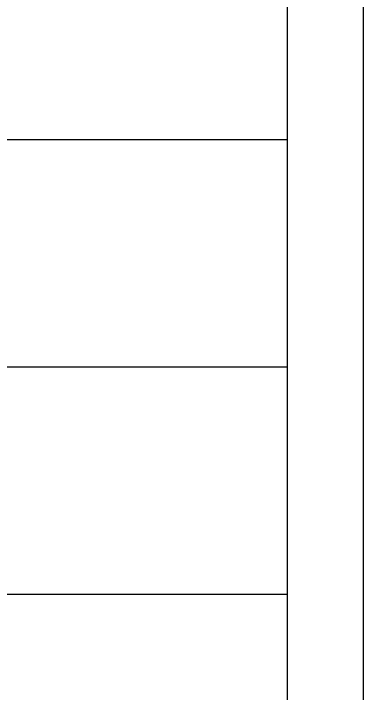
# Model space of a CAD drawing. Header units: millimetres. Extents: x -27104 to 125781, y -3376 to 46996.
# Drawn here: x 121226.53 to 121244.57, y 18716.01 to 18751.1 of the extents above; entities that cross this region are included whole.
import ezdxf

# ---------------------------------------------------------------- set-up
doc = ezdxf.new("R2010")
doc.units = ezdxf.units.MM
doc.header["$LTSCALE"] = 100
doc.header["$MEASUREMENT"] = 0
doc.layers.get('0').update_dxf_attribs({"linetype": 'CONTINUOUS'})
for name, color, linetype in [('ELE9', 9, 'CONTINUOUS'), ('Slope', 252, 'CONTINUOUS'), ('STAIR', 4, 'CONTINUOUS')]:
    doc.layers.add(name, color=color, linetype=linetype)

# ---------------------------------------------------------------- blocks, each defined once
blk = doc.blocks.new('A$C2EBE1E08')
at = {"layer": 'Slope', "ltscale": 0.2}
for p, q in [((200, 7800), (2600, 7800)), ((200, 7200), (2600, 7200)), ((200, 6600), (2600, 6600))]:
    blk.add_line(p, q, dxfattribs=at)
at = {"layer": 'STAIR', "ltscale": 0.2}
for points in [[(0, 9000), (0, 0), (2800, 0), (2800, 9000)], [(200, 9000), (200, 0)]]:
    blk.add_lwpolyline(points, dxfattribs=at)
blk = doc.blocks.new('ggtyu')
at = {"layer": 'ELE9', "color": 253, "ltscale": 1000, "xscale": 0.01956378461538462, "yscale": 0.01956378461538462, "zscale": 0.01956378461538462, "rotation": 180}
blk.add_blockref('A$C2EBE1E08', (59669.571, 18873.708), dxfattribs=at)

msp = doc.modelspace()

# ---------------------------------------------------------------- block references
msp.add_blockref('ggtyu', (61575, 0))

doc.saveas('drawing.dxf')
